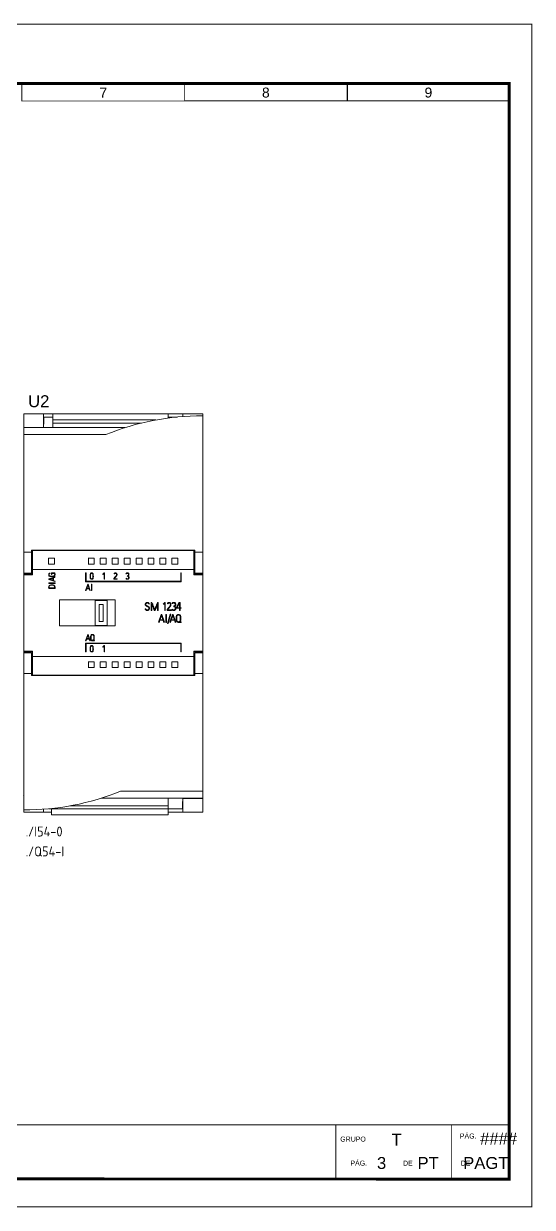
# Model space of a CAD drawing. Header units: millimetres. Extents: x -135 to 420, y 0 to 297.
# Drawn here: x 292.4 to 420.2, y 0 to 297.2 of the extents above; entities that cross this region are included whole.
import ezdxf
from ezdxf.enums import TextEntityAlignment as Align

# ---------------------------------------------------------------- set-up
doc = ezdxf.new("R2010")
doc.units = ezdxf.units.MM
doc.layers.add('eProC - L2', color=41, linetype='Continuous', lineweight=20)
doc.layers.add('SYMS', color=7, linetype='Continuous')
doc.layers.add('XREF', color=7, linetype='Continuous')
doc.styles.get("Standard").update_dxf_attribs({"font": 'arial.ttf'})
doc.styles.add('WD_IEC', font='ISOCP2.shx', dxfattribs={"width": 0.9, "height": 4})

# ---------------------------------------------------------------- blocks, each defined once
blk = doc.blocks.new('eproc_rotulo_010')
at = {"layer": 'eProC - L2', "color": 0, "lineweight": 5, "const_width": 0.233}
for points in [[(0.12, 297.12), (420.12, 297.12), (420.12, 0.12), (0.12, 0.12), (0.12, 297.12)], [(5.9, 20.72), (414.37, 20.7)]]:
    blk.add_lwpolyline(points, dxfattribs=at)
at = {"layer": 'eProC - L2', "color": 0}
blk.add_lwpolyline([(420.12, 0.12), (420.12, 297.12), (0.12, 297.12), (0.12, 0.12), (420.12, 0.12)], dxfattribs=at)
at = {"layer": 'eProC - L2', "color": 0, "lineweight": 40, "const_width": 0.75}
blk.add_lwpolyline([(5.92, 7.13), (414.37, 7.11), (414.4, 282.24), (5.95, 282.27)], close=True, dxfattribs=at)
at = {"layer": 'eProC - L2', "color": 0, "lineweight": 5, "const_width": 0.233}
for points in [[(373.76, 277.83), (332.86, 277.83), (332.86, 282.27), (373.76, 282.27)], [(414.6, 277.83), (373.71, 277.83), (373.71, 282.27), (414.6, 282.27)], [(332.86, 277.82), (291.97, 277.82), (291.97, 282.25), (332.86, 282.25)]]:
    blk.add_lwpolyline(points, close=True, dxfattribs=at)
at = {"layer": 'eProC - L2', "color": 0, "lineweight": 0, "const_width": 0.233}
for points in [[(370.87, 7.1), (370.87, 20.7)], [(399.87, 7.1), (399.87, 20.7)]]:
    blk.add_lwpolyline(points, dxfattribs=at)
at = {"layer": 'eProC - L2', "color": 0, "lineweight": 20, "char_height": 2.5, "attachment_point": 8}
for s, insert in [('{\\fArial|b0|i0|c0|p18;7}', (312.41, 278.65)), ('{\\fArial|b0|i0|c0|p18;8}', (353.26, 278.65)), ('{\\fArial|b0|i0|c0|p18;9}', (394.11, 278.65))]:
    blk.add_mtext(s, dxfattribs=dict(at, insert=insert))
at = {"layer": 'eProC - L2', "color": 0, "char_height": 1.2552, "attachment_point": 7}
for s, insert in [('{\\fArial|b0|i0|c0|p18;PÁG.}', (402.01, 17.26)), ('{\\fArial|b0|i0|c0|p18;GRUPO}', (371.96, 16.49)), ('{\\fArial|b0|i0|c0|p18;PÁG.}', (374.51, 10.46)), ('{\\fArial|b0|i0|c0|p18;DE}', (387.74, 10.46)), ('{\\fArial|b0|i0|c0|p18;DE}', (402.24, 10.46))]:
    blk.add_mtext(s, dxfattribs=dict(at, insert=insert))
at = {"layer": 'eProC - L2', "color": 0}
for tag, p in [('GR', (386.11, 17)), ('PGRAL', (411.76, 17.25)), ('PG', (382.35, 11.13)), ('PT', (394.05, 11.13)), ('PAGT', (408.55, 11.13))]:
    blk.add_attdef(tag, text='', height=3, dxfattribs=at).set_placement(p, align=Align.MIDDLE_CENTER)
for tag, height, p in [('CONF', 2.31, (60.16, 14.76)), ('CLIENTE', 2.31, (111.99, 14.74)), ('DESC_1', 2.5, (262.25, 14.94)), ('DESC__2', 1.8, (262.25, 10.51)), ('ULT', 2.31, (60.16, 8.79)), ('ARCH', 2.31, (98.32, 8.46)), ('FECHA', 2.31, (139.94, 8.5))]:
    blk.add_attdef(tag, text='', height=height, dxfattribs=at).set_placement(p, align=Align.CENTER)
at = {"layer": 'eProC - L2', "color": 0, "flags": 9}
blk.add_attdef('WD_TB', (0.12, 0.12), '', height=2.5, dxfattribs=at)
blk = doc.blocks.new('HA2S1_REF')
at = {"insert": (-0.06, -1.16), "char_height": 2.5, "attachment_point": 7, "style": 'WD_IEC'}
blk.add_mtext_dynamic_manual_height_columns('./', width=7.4899, gutter_width=12.5, heights=[0], dxfattribs=at)
at = {"style": 'WD_IEC', "flags": 8}
blk.add_attdef('SIGCODE', (0, 3), '', height=2.5, dxfattribs=at)
at = {"style": 'WD_IEC'}
blk.add_attdef('XREF', (2.04, -1.16), '', height=2.5, dxfattribs=at)
blk.add_attdef('DESC1', text='', height=2.5, dxfattribs=at).set_placement((4.5, -4.1), align=Align.MIDDLE_CENTER)

msp = doc.modelspace()

# ---------------------------------------------------------------- linework, layer by layer
at = {"layer": 'eProC - L2', "linetype": 'Continuous', "lineweight": 13}
for p, q in [((292.4, 199.27), (292.4, 195.85)), ((297.4, 199.27), (292.4, 199.27)), ((297.4, 199.27), (297.4, 195.85)), ((297.4, 199.27), (332.4, 199.27)), ((299.7, 199.22), (299.7, 197.72)), ((328.7, 199.22), (299.7, 199.22)), ((328.7, 199.22), (328.7, 198.2)), ((332.4, 198.57), (332.4, 199.27)), ((337.4, 199.27), (332.4, 199.27)), ((337.4, 199.27), (337.4, 198.73)), ((299.7, 198.45), (297.4, 198.45)), ((297.45, 196.67), (297.4, 196.67)), ((297.45, 198.45), (297.45, 196.67)), ((299.7, 197.72), (299.7, 196.94)), ((325.61, 197.72), (299.7, 197.72)), ((321.97, 196.94), (299.7, 196.94)), ((299.7, 196.94), (299.7, 195.79)), ((330.96, 198.45), (328.7, 198.45)), ((337.4, 164.48), (337.4, 198.73)), ((297.4, 195.85), (292.4, 195.85)), ((292.4, 195.79), (292.4, 195.85)), ((292.4, 194.03), (292.4, 195.79)), ((292.4, 195.79), (317.86, 195.79)), ((292.4, 194.03), (313.02, 194.03)), ((292.4, 164.48), (292.4, 194.03)), ((297.4, 195.85), (297.4, 195.79)), ((337.42, 194.31), (337.4, 194.31)), ((337.42, 194.3), (337.4, 194.3)), ((337.4, 192.49), (337.42, 192.49)), ((337.4, 192.49), (337.42, 192.49)), ((292.4, 159.28), (292.4, 164.48)), ((292.4, 164.48), (294.4, 164.48)), ((294.4, 164.48), (294.4, 165.01)), ((294.4, 165.01), (335.4, 165.01)), ((294.6, 164.91), (294.4, 164.91)), ((294.4, 164.48), (294.4, 159.28)), ((294.6, 164.91), (294.6, 160.19)), ((335.2, 164.91), (294.6, 164.91)), ((335.2, 160.19), (335.2, 164.91)), ((335.4, 164.91), (335.2, 164.91)), ((335.4, 165.01), (335.4, 164.48)), ((335.4, 159.28), (335.4, 164.48)), ((335.4, 164.48), (337.4, 164.48)), ((337.4, 159.28), (337.4, 164.48)), ((294.6, 163.28), (294.4, 163.28)), ((294.4, 161.28), (294.6, 161.28)), ((300.14, 163.02), (298.65, 163.02)), ((298.65, 161.53), (300.14, 161.53)), ((310.14, 163.02), (308.65, 163.02)), ((308.65, 161.53), (310.14, 161.53)), ((313.14, 163.02), (311.65, 163.02)), ((311.65, 161.53), (313.14, 161.53)), ((316.14, 163.02), (314.65, 163.02)), ((314.65, 161.53), (316.14, 161.53)), ((319.14, 163.02), (317.65, 163.02)), ((317.65, 161.53), (319.14, 161.53)), ((322.14, 163.02), (320.65, 163.02)), ((320.65, 161.53), (322.14, 161.53)), ((325.14, 163.02), (323.65, 163.02)), ((323.65, 161.53), (325.14, 161.53)), ((328.14, 163.02), (326.65, 163.02)), ((326.65, 161.53), (328.14, 161.53)), ((331.14, 163.02), (329.65, 163.02)), ((329.65, 161.53), (331.14, 161.53)), ((335.4, 163.28), (335.2, 163.28)), ((335.2, 161.28), (335.4, 161.28)), ((292.4, 159.09), (292.4, 159.28)), ((292.4, 159.28), (294.4, 159.28)), ((292.4, 159.09), (292.4, 158.89)), ((294.6, 159.09), (292.4, 159.09)), ((294.6, 158.89), (292.4, 158.89)), ((292.4, 158.89), (292.4, 158.87)), ((292.4, 139.68), (292.4, 158.87)), ((292.4, 158.87), (294.6, 158.87)), ((294.6, 160.19), (294.6, 158.87)), ((335.2, 160.19), (294.6, 160.19)), ((300.27, 158.33), (298.7, 157.81)), ((298.7, 157.81), (298.7, 157.67)), ((298.7, 157.67), (300.27, 157.14)), ((298.99, 159.28), (299.02, 159.17)), ((299.4, 159.31), (300.18, 159.31)), ((299.4, 158.92), (299.4, 159.31)), ((299.51, 158.92), (299.4, 158.92)), ((299.51, 159.2), (299.51, 158.92)), ((300.11, 159.2), (299.51, 159.2)), ((299.76, 158.04), (299.76, 157.43)), ((299.88, 157.39), (299.88, 158.08)), ((300.31, 158.22), (300.27, 158.33)), ((307.96, 157.11), (307.96, 159.31)), ((307.96, 159.31), (308.07, 159.31)), ((308.07, 159.31), (308.07, 157.22)), ((312.31, 158.91), (312.3, 159.02)), ((312.57, 159.3), (312.71, 159.3)), ((312.6, 157.71), (312.6, 159.16)), ((312.71, 157.71), (312.6, 157.71)), ((312.71, 159.3), (312.71, 157.71)), ((315.07, 157.71), (315.07, 157.91)), ((315.92, 157.71), (315.07, 157.71)), ((315.23, 159.06), (315.13, 159.11)), ((315.18, 157.87), (315.18, 157.82)), ((315.18, 157.82), (315.92, 157.82)), ((315.92, 157.82), (315.92, 157.71)), ((318.11, 159.12), (318.22, 159.07)), ((318.22, 157.95), (318.11, 157.9)), ((318.45, 158.59), (318.46, 158.48)), ((331.9, 157.22), (331.9, 159.31)), ((331.9, 159.31), (332.01, 159.31)), ((332.01, 159.31), (332.01, 157.11)), ((335.2, 158.87), (335.2, 160.19)), ((335.2, 159.09), (337.4, 159.09)), ((335.2, 158.89), (337.4, 158.89)), ((335.2, 158.87), (337.4, 158.87)), ((335.4, 159.28), (337.4, 159.28)), ((337.4, 159.09), (337.4, 159.28)), ((337.4, 159.09), (337.4, 158.89)), ((337.4, 158.89), (337.4, 158.87)), ((337.4, 158.87), (337.4, 139.68)), ((300.29, 155.43), (298.69, 155.43)), ((300.3, 156.79), (298.7, 156.79)), ((298.7, 156.79), (298.7, 156.67)), ((298.7, 156.67), (300.3, 156.67)), ((298.81, 155.54), (300.18, 155.54)), ((300.31, 157.24), (299.88, 157.39)), ((300.27, 157.14), (300.31, 157.24)), ((300.3, 156.67), (300.3, 156.79)), ((332.01, 157.11), (307.96, 157.11)), ((308.49, 156.51), (307.96, 154.93)), ((307.96, 154.93), (308.07, 154.9)), ((308.07, 157.22), (331.9, 157.22)), ((308.07, 154.9), (308.21, 155.33)), ((308.21, 155.33), (308.9, 155.33)), ((308.86, 155.44), (308.25, 155.44)), ((308.63, 156.51), (308.49, 156.51)), ((309.15, 154.93), (308.63, 156.51)), ((309.04, 154.9), (309.15, 154.93)), ((309.53, 156.5), (309.41, 156.5)), ((309.41, 156.5), (309.41, 154.91)), ((309.41, 154.91), (309.53, 154.91)), ((309.53, 154.91), (309.53, 156.5)), ((301.4, 146.02), (301.4, 152.52)), ((301.4, 152.52), (315.4, 152.52)), ((310.4, 146.12), (310.4, 152.42)), ((310.4, 152.42), (313.4, 152.42)), ((313.4, 152.42), (313.4, 146.12)), ((315.4, 152.52), (315.4, 146.02)), ((324.47, 151.89), (324.47, 149.89)), ((324.65, 151.89), (324.47, 151.89)), ((326.21, 151.89), (326.03, 151.89)), ((326.21, 149.89), (326.21, 151.89)), ((328, 151.88), (327.82, 151.88)), ((327.86, 151.71), (327.86, 149.89)), ((328, 149.89), (328, 151.88)), ((328.64, 151.58), (328.52, 151.64)), ((329.8, 151.59), (329.68, 151.66)), ((331.38, 151.89), (330.82, 150.62)), ((331.71, 151.89), (331.38, 151.89)), ((331.48, 151.75), (331.57, 151.75)), ((331.57, 151.75), (331.57, 150.56)), ((331.71, 150.56), (331.71, 151.89)), ((311.4, 151.42), (312.4, 151.42)), ((311.4, 147.12), (311.4, 151.42)), ((312.4, 151.42), (312.4, 147.12)), ((323.08, 150.3), (322.94, 150.26)), ((323.84, 151.48), (323.98, 151.52)), ((324.47, 149.89), (324.61, 149.89)), ((324.61, 149.89), (324.61, 151.58)), ((325.23, 149.89), (325.43, 149.89)), ((326.06, 151.58), (326.06, 149.89)), ((326.06, 149.89), (326.21, 149.89)), ((326.96, 148.89), (326.3, 146.92)), ((327.14, 148.89), (326.96, 148.89)), ((327.78, 146.92), (327.14, 148.89)), ((327.49, 151.53), (327.5, 151.38)), ((327.86, 149.89), (328, 149.89)), ((328.12, 148.88), (328.12, 146.89)), ((328.26, 148.88), (328.12, 148.88)), ((328.26, 146.89), (328.26, 148.88)), ((328.44, 149.89), (328.44, 150.14)), ((329.51, 149.89), (328.44, 149.89)), ((329.24, 148.99), (328.57, 146.64)), ((328.58, 150.09), (328.58, 150.03)), ((328.58, 150.03), (329.51, 150.03)), ((328.7, 146.6), (329.38, 148.95)), ((329.82, 148.89), (329.16, 146.92)), ((329.38, 148.95), (329.24, 148.99)), ((329.51, 150.03), (329.51, 149.89)), ((329.68, 150.13), (329.8, 150.19)), ((330, 148.89), (329.82, 148.89)), ((330.65, 146.92), (330, 148.89)), ((330.11, 150.85), (330.1, 150.99)), ((330.82, 150.62), (330.82, 150.42)), ((330.82, 150.42), (331.57, 150.42)), ((330.96, 150.56), (330.96, 150.59)), ((331.57, 150.56), (330.96, 150.56)), ((331.57, 150.42), (331.57, 149.89)), ((331.57, 149.89), (331.71, 149.89)), ((332.01, 150.56), (331.71, 150.56)), ((331.71, 149.89), (331.71, 150.42)), ((331.71, 150.42), (332.01, 150.42)), ((332.01, 150.42), (332.01, 150.56)), ((315, 146.02), (301.4, 146.02)), ((313.4, 146.12), (310.4, 146.12)), ((312.4, 147.12), (311.4, 147.12)), ((315.4, 146.02), (315, 146.02)), ((326.3, 146.92), (326.43, 146.88)), ((326.43, 146.88), (326.61, 147.42)), ((326.61, 147.42), (327.47, 147.42)), ((327.42, 147.56), (326.66, 147.56)), ((327.65, 146.88), (327.78, 146.92)), ((328.12, 146.89), (328.26, 146.89)), ((328.57, 146.64), (328.7, 146.6)), ((329.16, 146.92), (329.29, 146.88)), ((329.29, 146.88), (329.48, 147.42)), ((329.48, 147.42), (330.33, 147.42)), ((330.29, 147.56), (329.52, 147.56)), ((330.51, 146.88), (330.65, 146.92)), ((332.01, 147.03), (331.66, 147.03)), ((332.01, 146.89), (332.01, 147.03)), ((308.49, 143.87), (307.96, 142.29)), ((308.07, 142.26), (308.21, 142.69)), ((308.21, 142.69), (308.9, 142.69)), ((308.86, 142.8), (308.25, 142.8)), ((308.63, 143.87), (308.49, 143.87)), ((309.15, 142.29), (308.63, 143.87)), ((307.96, 142.29), (308.07, 142.26)), ((307.96, 141.67), (307.96, 139.47)), ((332.01, 141.67), (307.96, 141.67)), ((308.07, 139.47), (308.07, 141.56)), ((308.07, 141.56), (331.9, 141.56)), ((309.04, 142.26), (309.15, 142.29)), ((310.24, 142.38), (309.96, 142.38)), ((310.24, 142.27), (310.24, 142.38)), ((312.31, 140.67), (312.3, 140.78)), ((312.57, 141.06), (312.71, 141.06)), ((312.6, 139.47), (312.6, 140.92)), ((312.71, 141.06), (312.71, 139.47)), ((331.9, 141.56), (331.9, 139.47)), ((332.01, 139.47), (332.01, 141.67)), ((292.4, 139.66), (292.4, 139.68)), ((292.4, 139.68), (294.6, 139.68)), ((292.4, 139.46), (292.4, 139.66)), ((294.6, 139.66), (292.4, 139.66)), ((292.4, 139.46), (292.4, 139.27)), ((294.6, 139.46), (292.4, 139.46)), ((292.4, 139.27), (292.4, 134.06)), ((294.4, 139.27), (292.4, 139.27)), ((294.4, 139.27), (294.4, 134.06)), ((294.6, 137.27), (294.4, 137.27)), ((294.6, 138.36), (294.6, 139.68)), ((294.6, 133.64), (294.6, 138.36)), ((335.2, 138.36), (294.6, 138.36)), ((307.96, 139.47), (308.07, 139.47)), ((310.14, 137.02), (308.65, 137.02)), ((313.14, 137.02), (311.65, 137.02)), ((312.71, 139.47), (312.6, 139.47)), ((316.14, 137.02), (314.65, 137.02)), ((319.14, 137.02), (317.65, 137.02)), ((322.14, 137.02), (320.65, 137.02)), ((325.14, 137.02), (323.65, 137.02)), ((328.14, 137.02), (326.65, 137.02)), ((331.14, 137.02), (329.65, 137.02)), ((331.9, 139.47), (332.01, 139.47)), ((335.2, 139.68), (335.2, 138.36)), ((335.2, 139.68), (337.4, 139.68)), ((335.2, 139.66), (337.4, 139.66)), ((335.2, 139.46), (337.4, 139.46)), ((335.2, 138.36), (335.2, 133.64)), ((335.4, 137.27), (335.2, 137.27)), ((335.4, 134.06), (335.4, 139.27)), ((337.4, 139.27), (335.4, 139.27)), ((337.4, 139.66), (337.4, 139.68)), ((337.4, 139.46), (337.4, 139.66)), ((337.4, 139.46), (337.4, 139.27)), ((337.4, 139.27), (337.4, 134.06)), ((292.4, 134.06), (292.4, 99.82)), ((294.4, 134.06), (292.4, 134.06)), ((294.4, 135.27), (294.6, 135.27)), ((294.4, 133.54), (294.4, 134.06)), ((308.65, 135.53), (310.14, 135.53)), ((311.65, 135.53), (313.14, 135.53)), ((314.65, 135.53), (316.14, 135.53)), ((317.65, 135.53), (319.14, 135.53)), ((320.65, 135.53), (322.14, 135.53)), ((323.65, 135.53), (325.14, 135.53)), ((326.65, 135.53), (328.14, 135.53)), ((329.65, 135.53), (331.14, 135.53)), ((335.2, 135.27), (335.4, 135.27)), ((335.4, 134.06), (335.4, 133.54)), ((337.4, 134.06), (335.4, 134.06)), ((337.4, 134.06), (337.4, 104.52)), ((294.4, 133.64), (294.6, 133.64)), ((335.4, 133.54), (294.4, 133.54)), ((335.2, 133.64), (294.6, 133.64)), ((335.2, 133.64), (335.4, 133.64)), ((337.4, 104.52), (316.77, 104.52)), ((337.4, 104.52), (337.4, 102.76)), ((337.4, 102.76), (311.93, 102.76)), ((328.7, 102.76), (328.7, 100.8)), ((332.35, 100.09), (332.35, 101.87)), ((332.35, 101.87), (332.4, 101.87)), ((332.4, 102.7), (332.4, 102.76)), ((332.4, 99.27), (332.4, 102.7)), ((337.4, 102.7), (332.4, 102.7)), ((337.4, 102.76), (337.4, 102.7)), ((337.4, 102.7), (337.4, 99.27)), ((292.4, 99.27), (292.4, 99.82)), ((297.4, 99.27), (292.4, 99.27)), ((297.4, 99.98), (297.4, 99.27)), ((297.4, 99.27), (299.4, 99.27)), ((298.8, 100.09), (299.4, 100.09)), ((299.4, 100.15), (299.4, 100.03)), ((299.4, 100.03), (299.4, 98.53)), ((328.7, 100.03), (299.4, 100.03)), ((328.7, 98.53), (299.4, 98.53)), ((328.7, 100.8), (304, 100.8)), ((328.7, 100.8), (328.7, 100.03)), ((328.7, 100.09), (332.4, 100.09)), ((328.7, 100.03), (328.7, 98.53)), ((328.7, 99.27), (332.4, 99.27)), ((337.4, 99.27), (332.4, 99.27))]:
    msp.add_line(p, q, dxfattribs=at)
at = {"layer": 'eProC - L2', "linetype": 'Continuous'}
for p, q in [((292.4, 198.87), (292.4, 99.67)), ((292.37, 103.31), (292.4, 103.49))]:
    msp.add_line(p, q, dxfattribs=at)
at = {"layer": 'eProC - L2', "linetype": 'Continuous', "lineweight": 13}
for centre, major_axis, ratio, start_param, end_param in [((336.86, 136.24), (-62.65, 0), 0.997521, 4.703794, 5.102759), ((298.6, 162.27), (0, -3), 0.017455, 1.320558, 1.821034), ((300.19, 162.27), (0, -3), 0.017455, 4.462151, 4.962627), ((308.6, 162.27), (0, -3), 0.017455, 1.320558, 1.821034), ((310.19, 162.27), (0, -3), 0.017455, 4.462151, 4.962627), ((311.6, 162.27), (0, -3), 0.017455, 1.320558, 1.821034), ((313.19, 162.27), (0, -3), 0.017455, 4.462151, 4.962627), ((314.6, 162.27), (0, -3), 0.017455, 1.320558, 1.821034), ((316.19, 162.27), (0, -3), 0.017455, 4.462151, 4.962627), ((317.6, 162.27), (0, -3), 0.017455, 1.320558, 1.821034), ((319.19, 162.27), (0, -3), 0.017455, 4.462151, 4.962627), ((320.6, 162.27), (0, -3), 0.017455, 1.320558, 1.821034), ((322.19, 162.27), (0, -3), 0.017455, 4.462151, 4.962627), ((323.6, 162.27), (0, -3), 0.017455, 1.320558, 1.821034), ((325.19, 162.27), (0, -3), 0.017455, 4.462151, 4.962627), ((326.6, 162.27), (0, -3), 0.017455, 1.320558, 1.821034), ((328.19, 162.27), (0, -3), 0.017455, 4.462151, 4.962627), ((329.6, 162.27), (0, -3), 0.017455, 1.320558, 1.821034), ((331.19, 162.27), (0, -3), 0.017455, 4.462151, 4.962627), ((308.6, 136.27), (0, -3), 0.017455, 1.320558, 1.821034), ((310.19, 136.27), (0, -3), 0.017455, 4.462151, 4.962627), ((311.6, 136.27), (0, -3), 0.017455, 1.320558, 1.821034), ((313.19, 136.27), (0, -3), 0.017455, 4.462151, 4.962627), ((314.6, 136.27), (0, -3), 0.017455, 1.320558, 1.821034), ((316.19, 136.27), (0, -3), 0.017455, 4.462151, 4.962627), ((317.6, 136.27), (0, -3), 0.017455, 1.320558, 1.821034), ((319.19, 136.27), (0, -3), 0.017455, 4.462151, 4.962627), ((320.6, 136.27), (0, -3), 0.017455, 1.320558, 1.821034), ((322.19, 136.27), (0, -3), 0.017455, 4.462151, 4.962627), ((323.6, 136.27), (0, -3), 0.017455, 1.320558, 1.821034), ((325.19, 136.27), (0, -3), 0.017455, 4.462151, 4.962627), ((326.6, 136.27), (0, -3), 0.017455, 1.320558, 1.821034), ((328.19, 136.27), (0, -3), 0.017455, 4.462151, 4.962627), ((329.6, 136.27), (0, -3), 0.017455, 1.320558, 1.821034), ((331.19, 136.27), (0, -3), 0.017455, 4.462151, 4.962627), ((292.93, 162.31), (62.65, 0), 0.997521, 4.703794, 5.102759)]:
    msp.add_ellipse(centre, major_axis=major_axis, ratio=ratio, start_param=start_param, end_param=end_param, dxfattribs=at)
for points, knots in [([(300.18, 159.31), (300.22, 159.25), (300.27, 159.13), (300.32, 158.91), (300.29, 158.65), (300.05, 158.43), (299.66, 158.38), (299.26, 158.38), (298.86, 158.45), (298.69, 158.7), (298.67, 158.94), (298.75, 159.19), (298.9, 159.26), (298.99, 159.28)], [0, 0, 0, 0, 0.068462, 0.124255, 0.21163, 0.303032, 0.414189, 0.570358, 0.697629, 0.766333, 0.848978, 0.919641, 1, 1, 1, 1]), ([(299.02, 159.17), (299.01, 159.17), (298.99, 159.16), (298.95, 159.15), (298.92, 159.14), (298.9, 159.13), (298.87, 159.11), (298.85, 159.09), (298.84, 159.06), (298.82, 159.04), (298.81, 159), (298.8, 158.97), (298.8, 158.93), (298.8, 158.88), (298.8, 158.82), (298.81, 158.76), (298.82, 158.7), (298.85, 158.65), (298.88, 158.61), (298.93, 158.58), (298.99, 158.55), (299.05, 158.53), (299.13, 158.52), (299.23, 158.51), (299.34, 158.5), (299.45, 158.5), (299.55, 158.5), (299.64, 158.5), (299.71, 158.51), (299.78, 158.51), (299.83, 158.52), (299.88, 158.53), (299.92, 158.54), (299.96, 158.55), (299.99, 158.56), (300.01, 158.58), (300.04, 158.59), (300.07, 158.62), (300.11, 158.65), (300.14, 158.69), (300.17, 158.74), (300.19, 158.79), (300.2, 158.84), (300.2, 158.88), (300.2, 158.92), (300.19, 158.95), (300.19, 158.98), (300.18, 159.02), (300.17, 159.04), (300.17, 159.07), (300.16, 159.1), (300.15, 159.12), (300.14, 159.15), (300.13, 159.17), (300.12, 159.18), (300.12, 159.19), (300.11, 159.2)], [0, 0, 0, 0, 0.014304, 0.027547, 0.039785, 0.05131, 0.062545, 0.073745, 0.085205, 0.097217, 0.110008, 0.124126, 0.140121, 0.158135, 0.184493, 0.208307, 0.229909, 0.250188, 0.270566, 0.292141, 0.31621, 0.343795, 0.375326, 0.411926, 0.454606, 0.503472, 0.541982, 0.575501, 0.604047, 0.628653, 0.650344, 0.669155, 0.685535, 0.699966, 0.712571, 0.724274, 0.735892, 0.747459, 0.771735, 0.793906, 0.814647, 0.83465, 0.854248, 0.873786, 0.886406, 0.898893, 0.91131, 0.923512, 0.935316, 0.946737, 0.957621, 0.967813, 0.977325, 0.985962, 0.993519, 1, 1, 1, 1]), ([(298.84, 157.74), (298.85, 157.74), (298.87, 157.75), (298.91, 157.76), (298.96, 157.78), (299.03, 157.8), (299.1, 157.82), (299.19, 157.85), (299.27, 157.88), (299.37, 157.91), (299.47, 157.94), (299.57, 157.97), (299.67, 158.01), (299.73, 158.03), (299.76, 158.04)], [0, 0, 0, 0, 0.027336, 0.070868, 0.130595, 0.202708, 0.283396, 0.372662, 0.4689, 0.570509, 0.677489, 0.786433, 0.893936, 1, 1, 1, 1]), ([(299.76, 157.43), (299.73, 157.44), (299.67, 157.46), (299.57, 157.49), (299.47, 157.53), (299.37, 157.56), (299.27, 157.59), (299.19, 157.62), (299.1, 157.65), (299.03, 157.67), (298.96, 157.7), (298.91, 157.71), (298.87, 157.73), (298.85, 157.74), (298.84, 157.74)], [0, 0, 0, 0, 0.106118, 0.213594, 0.322428, 0.429305, 0.530911, 0.627246, 0.716632, 0.797389, 0.869519, 0.929228, 0.972722, 1, 1, 1, 1]), ([(299.88, 158.08), (299.9, 158.08), (299.94, 158.09), (299.99, 158.11), (300.05, 158.13), (300.1, 158.15), (300.14, 158.16), (300.18, 158.18), (300.23, 158.19), (300.27, 158.2), (300.3, 158.21), (300.31, 158.22)], [0, 0, 0, 0, 0.138948, 0.27018, 0.393699, 0.508312, 0.612826, 0.707241, 0.810993, 0.908573, 1, 1, 1, 1]), ([(309.37, 159.3), (309.29, 159.27), (309.08, 159.08), (309.1, 158.62), (309.08, 158.21), (309.16, 157.81), (309.51, 157.63), (309.85, 157.83), (309.92, 158.23), (309.9, 158.57), (309.91, 158.93), (309.81, 159.24), (309.56, 159.33), (309.43, 159.32), (309.37, 159.3)], [0, 0, 0, 0, 0.0625, 0.1875, 0.3125, 0.375, 0.46875, 0.5625, 0.625, 0.75, 0.8125, 0.90625, 0.953125, 1, 1, 1, 1]), ([(309.4, 159.19), (309.3, 159.15), (309.19, 158.93), (309.21, 158.57), (309.2, 158.25), (309.25, 157.84), (309.59, 157.77), (309.82, 158.05), (309.79, 158.34), (309.79, 158.68), (309.82, 158.99), (309.62, 159.21), (309.46, 159.22), (309.4, 159.19)], [0, 0, 0, 0, 0.09375, 0.1875, 0.3125, 0.40625, 0.5, 0.5625, 0.6875, 0.75, 0.875, 0.9375, 1, 1, 1, 1]), ([(312.3, 159.02), (312.33, 159.05), (312.39, 159.1), (312.48, 159.2), (312.54, 159.26), (312.57, 159.3)], [0, 0, 0, 0, 0.27841, 0.63416, 1, 1, 1, 1]), ([(312.6, 159.16), (312.58, 159.14), (312.55, 159.11), (312.5, 159.06), (312.46, 159.02), (312.43, 158.99), (312.4, 158.96), (312.38, 158.94), (312.36, 158.93), (312.34, 158.92), (312.33, 158.91), (312.32, 158.91), (312.31, 158.91), (312.31, 158.91), (312.31, 158.91)], [0, 0, 0, 0, 0.200504, 0.370797, 0.510902, 0.6264, 0.722885, 0.800448, 0.861213, 0.907383, 0.939504, 0.963232, 0.983337, 1, 1, 1, 1]), ([(315.07, 157.91), (315.1, 157.95), (315.16, 158.02), (315.28, 158.15), (315.44, 158.35), (315.64, 158.58), (315.76, 158.85), (315.74, 159.12), (315.52, 159.23), (315.32, 159.19), (315.25, 159.1), (315.23, 159.06)], [0, 0, 0, 0, 0.069598, 0.139154, 0.277065, 0.454853, 0.609357, 0.717931, 0.832095, 0.933874, 1, 1, 1, 1]), ([(315.13, 159.11), (315.15, 159.15), (315.21, 159.23), (315.33, 159.31), (315.44, 159.32), (315.51, 159.32), (315.55, 159.31), (315.59, 159.31), (315.62, 159.3), (315.65, 159.28), (315.68, 159.27), (315.7, 159.26), (315.73, 159.24), (315.75, 159.23), (315.76, 159.21), (315.78, 159.19), (315.79, 159.17), (315.81, 159.14), (315.83, 159.1), (315.84, 159.06), (315.85, 159.02), (315.86, 158.97), (315.86, 158.93), (315.86, 158.89), (315.85, 158.86), (315.85, 158.82), (315.84, 158.78), (315.83, 158.75), (315.82, 158.71), (315.8, 158.66), (315.77, 158.61), (315.73, 158.55), (315.69, 158.49), (315.64, 158.42), (315.58, 158.35), (315.52, 158.28), (315.46, 158.2), (315.39, 158.12), (315.33, 158.04), (315.26, 157.96), (315.21, 157.9), (315.18, 157.87)], [0, 0, 0, 0, 0.061339, 0.118477, 0.180647, 0.199061, 0.216082, 0.231833, 0.246526, 0.260308, 0.273254, 0.285426, 0.29689, 0.307753, 0.31802, 0.327627, 0.336606, 0.355189, 0.37361, 0.392165, 0.410785, 0.42927, 0.447741, 0.464235, 0.480574, 0.496814, 0.51268, 0.527892, 0.542508, 0.566365, 0.593275, 0.623397, 0.656474, 0.692185, 0.730563, 0.771282, 0.814001, 0.858722, 0.904903, 0.951996, 1, 1, 1, 1]), ([(318.64, 158.54), (318.65, 158.54), (318.67, 158.55), (318.7, 158.57), (318.72, 158.58), (318.75, 158.6), (318.77, 158.62), (318.8, 158.65), (318.82, 158.67), (318.84, 158.7), (318.85, 158.74), (318.86, 158.78), (318.87, 158.82), (318.87, 158.9), (318.86, 159), (318.83, 159.11), (318.77, 159.21), (318.69, 159.28), (318.58, 159.32), (318.46, 159.33), (318.32, 159.31), (318.19, 159.24), (318.13, 159.17), (318.11, 159.12)], [0, 0, 0, 0, 0.019459, 0.039301, 0.05955, 0.080105, 0.100989, 0.122386, 0.144292, 0.16684, 0.190353, 0.215738, 0.244087, 0.27581, 0.363621, 0.439823, 0.508996, 0.575574, 0.644592, 0.722009, 0.822031, 0.909956, 1, 1, 1, 1]), ([(318.11, 157.9), (318.12, 157.89), (318.13, 157.88), (318.14, 157.85), (318.15, 157.83), (318.17, 157.8), (318.19, 157.78), (318.22, 157.76), (318.25, 157.74), (318.28, 157.73), (318.31, 157.71), (318.35, 157.7), (318.4, 157.7), (318.48, 157.7), (318.57, 157.71), (318.69, 157.75), (318.78, 157.82), (318.84, 157.93), (318.88, 158.05), (318.89, 158.16), (318.88, 158.24), (318.88, 158.28), (318.87, 158.32), (318.86, 158.35), (318.84, 158.38), (318.82, 158.41), (318.8, 158.43), (318.77, 158.46), (318.74, 158.48), (318.71, 158.5), (318.68, 158.52), (318.66, 158.53), (318.64, 158.54)], [0, 0, 0, 0, 0.016308, 0.03331, 0.051065, 0.069403, 0.088334, 0.108132, 0.128912, 0.150812, 0.174077, 0.199384, 0.227539, 0.258836, 0.339488, 0.411171, 0.480216, 0.552248, 0.632093, 0.724403, 0.750895, 0.775618, 0.798835, 0.820921, 0.842207, 0.86296, 0.883743, 0.90511, 0.927322, 0.95053, 0.974743, 1, 1, 1, 1]), ([(318.22, 159.07), (318.22, 159.08), (318.23, 159.1), (318.25, 159.12), (318.27, 159.14), (318.29, 159.16), (318.31, 159.18), (318.33, 159.19), (318.35, 159.19), (318.38, 159.2), (318.4, 159.21), (318.42, 159.21), (318.45, 159.21), (318.52, 159.21), (318.64, 159.19), (318.75, 159.05), (318.76, 158.92), (318.76, 158.82), (318.75, 158.78), (318.73, 158.75), (318.71, 158.72), (318.69, 158.69), (318.66, 158.67), (318.63, 158.65), (318.6, 158.64), (318.56, 158.62), (318.52, 158.61), (318.49, 158.6), (318.47, 158.59), (318.45, 158.59)], [0, 0, 0, 0, 0.025161, 0.048595, 0.070641, 0.091589, 0.111603, 0.13094, 0.14993, 0.168791, 0.187661, 0.206323, 0.224495, 0.242226, 0.372375, 0.490579, 0.643633, 0.679942, 0.712328, 0.741834, 0.769901, 0.797396, 0.824894, 0.852838, 0.881452, 0.911007, 0.940973, 0.970636, 1, 1, 1, 1]), ([(318.46, 158.48), (318.47, 158.48), (318.5, 158.47), (318.53, 158.46), (318.57, 158.45), (318.6, 158.44), (318.64, 158.42), (318.67, 158.4), (318.7, 158.38), (318.72, 158.35), (318.74, 158.32), (318.76, 158.28), (318.77, 158.24), (318.77, 158.18), (318.76, 158.09), (318.74, 157.99), (318.7, 157.9), (318.63, 157.85), (318.55, 157.82), (318.46, 157.81), (318.39, 157.81), (318.34, 157.82), (318.3, 157.84), (318.27, 157.87), (318.24, 157.9), (318.22, 157.93), (318.22, 157.95)], [0, 0, 0, 0, 0.02738, 0.055263, 0.083718, 0.112185, 0.140262, 0.168233, 0.196053, 0.223907, 0.252387, 0.281692, 0.312418, 0.345525, 0.437535, 0.514429, 0.579935, 0.641132, 0.706523, 0.782286, 0.825991, 0.863975, 0.897416, 0.929394, 0.963085, 1, 1, 1, 1]), ([(298.69, 155.43), (298.67, 155.56), (298.68, 155.8), (298.8, 156.2), (299.22, 156.34), (299.6, 156.35), (299.96, 156.29), (300.24, 156.11), (300.29, 155.83), (300.31, 155.61), (300.3, 155.48), (300.29, 155.43)], [0, 0, 0, 0, 0.136342, 0.258267, 0.400518, 0.545163, 0.661605, 0.774324, 0.864031, 0.940492, 1, 1, 1, 1]), ([(300.18, 155.54), (300.19, 155.59), (300.19, 155.71), (300.18, 155.91), (300.04, 156.17), (299.65, 156.24), (299.28, 156.24), (298.86, 156.11), (298.81, 155.78), (298.8, 155.6), (298.81, 155.54)], [0, 0, 0, 0, 0.062506, 0.15744, 0.255155, 0.417722, 0.619389, 0.757822, 0.924309, 1, 1, 1, 1]), ([(308.25, 155.44), (308.26, 155.48), (308.28, 155.54), (308.32, 155.64), (308.35, 155.74), (308.38, 155.84), (308.41, 155.93), (308.44, 156.02), (308.47, 156.1), (308.5, 156.18), (308.52, 156.24), (308.54, 156.3), (308.55, 156.34), (308.56, 156.36), (308.56, 156.37)], [0, 0, 0, 0, 0.106118, 0.213594, 0.322428, 0.429305, 0.530911, 0.627246, 0.716632, 0.797389, 0.869519, 0.929228, 0.972722, 1, 1, 1, 1]), ([(308.56, 156.37), (308.56, 156.36), (308.57, 156.34), (308.58, 156.3), (308.6, 156.24), (308.62, 156.18), (308.65, 156.1), (308.67, 156.02), (308.7, 155.93), (308.73, 155.84), (308.76, 155.74), (308.8, 155.64), (308.83, 155.54), (308.85, 155.48), (308.86, 155.44)], [0, 0, 0, 0, 0.027336, 0.070868, 0.130595, 0.202708, 0.283396, 0.372662, 0.4689, 0.570509, 0.677489, 0.786433, 0.893936, 1, 1, 1, 1]), ([(308.9, 155.33), (308.9, 155.31), (308.92, 155.27), (308.93, 155.21), (308.95, 155.16), (308.97, 155.11), (308.98, 155.07), (309, 155.02), (309.01, 154.98), (309.03, 154.94), (309.04, 154.91), (309.04, 154.9)], [0, 0, 0, 0, 0.138948, 0.27018, 0.393699, 0.508312, 0.612826, 0.707241, 0.810993, 0.908573, 1, 1, 1, 1]), ([(322.94, 150.26), (322.96, 150.22), (322.98, 150.14), (323.05, 150.05), (323.12, 149.97), (323.22, 149.91), (323.33, 149.88), (323.43, 149.87), (323.53, 149.88), (323.61, 149.89), (323.69, 149.92), (323.76, 149.96), (323.82, 150), (323.87, 150.06), (323.92, 150.11), (323.96, 150.18), (323.99, 150.24), (324.01, 150.31), (324.03, 150.39), (324.03, 150.46), (324.03, 150.53), (324.01, 150.6), (323.98, 150.66), (323.95, 150.71), (323.91, 150.75), (323.86, 150.79), (323.81, 150.83), (323.75, 150.87), (323.69, 150.9), (323.63, 150.93), (323.57, 150.96), (323.51, 150.99), (323.45, 151.02), (323.4, 151.05), (323.35, 151.07), (323.3, 151.1), (323.26, 151.13), (323.22, 151.15), (323.18, 151.18), (323.15, 151.21), (323.13, 151.24), (323.11, 151.28), (323.1, 151.32), (323.09, 151.38), (323.1, 151.45), (323.11, 151.52), (323.14, 151.58), (323.17, 151.63), (323.21, 151.67), (323.25, 151.7), (323.3, 151.73), (323.34, 151.74), (323.39, 151.75), (323.44, 151.76), (323.48, 151.76), (323.52, 151.76), (323.56, 151.76), (323.61, 151.75), (323.65, 151.74), (323.68, 151.71), (323.71, 151.69), (323.74, 151.66), (323.77, 151.63), (323.79, 151.6), (323.81, 151.57), (323.82, 151.54), (323.83, 151.51), (323.84, 151.49), (323.84, 151.48)], [0, 0, 0, 0, 0.030216, 0.057834, 0.084112, 0.110126, 0.13699, 0.166062, 0.187444, 0.207786, 0.227532, 0.246694, 0.265147, 0.28321, 0.301078, 0.318906, 0.33698, 0.354995, 0.372624, 0.390132, 0.408102, 0.424528, 0.439934, 0.454952, 0.469937, 0.485134, 0.500714, 0.516729, 0.533253, 0.550073, 0.566929, 0.583824, 0.598837, 0.613277, 0.627146, 0.64033, 0.652736, 0.664395, 0.675364, 0.685785, 0.695827, 0.705789, 0.716159, 0.727332, 0.74751, 0.765141, 0.780786, 0.795151, 0.808601, 0.821478, 0.833928, 0.845962, 0.857807, 0.868933, 0.878649, 0.88698, 0.899043, 0.910208, 0.920757, 0.930874, 0.940594, 0.950061, 0.959303, 0.96829, 0.9771, 0.985473, 0.993098, 1, 1, 1, 1]), ([(323.98, 151.52), (323.96, 151.56), (323.94, 151.63), (323.88, 151.73), (323.8, 151.81), (323.72, 151.86), (323.62, 151.9), (323.52, 151.91), (323.43, 151.9), (323.35, 151.89), (323.28, 151.87), (323.21, 151.84), (323.16, 151.81), (323.1, 151.76), (323.06, 151.71), (323.02, 151.65), (322.99, 151.59), (322.97, 151.52), (322.95, 151.45), (322.95, 151.37), (322.95, 151.3), (322.97, 151.24), (322.99, 151.19), (323.03, 151.14), (323.06, 151.1), (323.11, 151.06), (323.16, 151.03), (323.21, 150.99), (323.26, 150.96), (323.32, 150.93), (323.38, 150.9), (323.44, 150.87), (323.5, 150.84), (323.55, 150.81), (323.61, 150.78), (323.66, 150.76), (323.71, 150.73), (323.75, 150.7), (323.79, 150.67), (323.82, 150.64), (323.85, 150.6), (323.87, 150.56), (323.88, 150.51), (323.89, 150.46), (323.88, 150.41), (323.88, 150.36), (323.86, 150.32), (323.85, 150.27), (323.82, 150.22), (323.79, 150.17), (323.75, 150.13), (323.7, 150.09), (323.65, 150.06), (323.59, 150.03), (323.52, 150.02), (323.41, 150.01), (323.27, 150.03), (323.14, 150.14), (323.09, 150.24), (323.08, 150.3)], [0, 0, 0, 0, 0.029502, 0.056552, 0.082213, 0.107035, 0.131706, 0.157625, 0.177725, 0.196768, 0.215008, 0.232485, 0.249262, 0.265692, 0.282067, 0.298646, 0.315747, 0.333416, 0.35172, 0.370963, 0.387214, 0.402039, 0.415923, 0.429557, 0.443355, 0.457518, 0.472137, 0.48722, 0.502837, 0.518847, 0.535063, 0.551489, 0.567151, 0.582304, 0.596956, 0.611001, 0.624363, 0.637091, 0.649186, 0.660727, 0.671894, 0.683121, 0.695107, 0.708316, 0.719066, 0.730707, 0.743348, 0.756492, 0.769735, 0.783289, 0.797204, 0.811603, 0.826753, 0.842746, 0.859925, 0.878764, 0.920226, 0.957605, 1, 1, 1, 1]), ([(325.34, 150.03), (325.33, 150.04), (325.33, 150.05), (325.31, 150.09), (325.29, 150.14), (325.27, 150.2), (325.24, 150.28), (325.21, 150.36), (325.18, 150.45), (325.14, 150.55), (325.1, 150.66), (325.06, 150.77), (325.02, 150.88), (324.96, 151.05), (324.87, 151.28), (324.76, 151.58), (324.69, 151.78), (324.65, 151.89)], [0, 0, 0, 0, 0.010517, 0.029578, 0.057191, 0.091739, 0.131602, 0.17678, 0.226508, 0.280023, 0.337325, 0.396884, 0.457174, 0.518195, 0.6666, 0.827202, 1, 1, 1, 1]), ([(326.03, 151.89), (325.99, 151.78), (325.91, 151.57), (325.8, 151.28), (325.71, 151.05), (325.65, 150.88), (325.61, 150.77), (325.57, 150.66), (325.53, 150.55), (325.49, 150.45), (325.46, 150.36), (325.43, 150.28), (325.4, 150.2), (325.38, 150.14), (325.36, 150.09), (325.35, 150.05), (325.34, 150.04), (325.34, 150.03)], [0, 0, 0, 0, 0.172856, 0.333623, 0.482302, 0.543591, 0.604043, 0.663657, 0.720959, 0.774475, 0.824205, 0.869357, 0.90914, 0.943554, 0.970979, 0.989794, 1, 1, 1, 1]), ([(327.82, 151.88), (327.79, 151.84), (327.73, 151.77), (327.63, 151.67), (327.56, 151.59), (327.51, 151.55), (327.49, 151.53)], [0, 0, 0, 0, 0.292075, 0.60662, 0.83251, 1, 1, 1, 1]), ([(327.5, 151.38), (327.5, 151.38), (327.5, 151.38), (327.51, 151.39), (327.53, 151.39), (327.54, 151.4), (327.56, 151.41), (327.58, 151.43), (327.61, 151.45), (327.65, 151.49), (327.69, 151.53), (327.74, 151.58), (327.8, 151.64), (327.84, 151.68), (327.86, 151.71)], [0, 0, 0, 0, 0.016663, 0.036768, 0.060496, 0.092617, 0.138787, 0.199552, 0.277115, 0.3736, 0.489098, 0.629203, 0.799496, 1, 1, 1, 1]), ([(328.44, 150.14), (328.5, 150.21), (328.6, 150.33), (328.77, 150.52), (328.93, 150.72), (329.1, 150.93), (329.25, 151.17), (329.3, 151.43), (329.24, 151.68), (329.01, 151.79), (328.76, 151.74), (328.67, 151.63), (328.64, 151.58)], [0, 0, 0, 0, 0.101289, 0.19855, 0.30737, 0.414576, 0.529568, 0.649753, 0.725021, 0.824817, 0.930568, 1, 1, 1, 1]), ([(328.52, 151.64), (328.54, 151.7), (328.61, 151.79), (328.76, 151.88), (328.9, 151.9), (328.99, 151.9), (329.04, 151.89), (329.09, 151.88), (329.13, 151.87), (329.17, 151.86), (329.2, 151.84), (329.23, 151.83), (329.26, 151.81), (329.28, 151.79), (329.3, 151.76), (329.32, 151.74), (329.34, 151.72), (329.37, 151.68), (329.39, 151.63), (329.41, 151.58), (329.42, 151.52), (329.42, 151.47), (329.42, 151.42), (329.42, 151.37), (329.42, 151.32), (329.41, 151.28), (329.4, 151.23), (329.39, 151.19), (329.37, 151.14), (329.35, 151.08), (329.31, 151.01), (329.27, 150.94), (329.21, 150.86), (329.15, 150.78), (329.08, 150.69), (329.01, 150.6), (328.93, 150.5), (328.84, 150.41), (328.76, 150.3), (328.67, 150.2), (328.61, 150.13), (328.58, 150.09)], [0, 0, 0, 0, 0.061339, 0.118477, 0.180647, 0.199061, 0.216082, 0.231833, 0.246526, 0.260308, 0.273254, 0.285426, 0.29689, 0.307753, 0.31802, 0.327627, 0.336606, 0.355189, 0.37361, 0.392165, 0.410785, 0.42927, 0.447741, 0.464235, 0.480574, 0.496814, 0.51268, 0.527892, 0.542508, 0.566365, 0.593275, 0.623397, 0.656474, 0.692185, 0.730563, 0.771282, 0.814001, 0.858722, 0.904903, 0.951996, 1, 1, 1, 1]), ([(329.68, 151.66), (329.7, 151.71), (329.77, 151.8), (329.93, 151.89), (330.11, 151.91), (330.26, 151.9), (330.39, 151.85), (330.5, 151.76), (330.57, 151.64), (330.61, 151.5), (330.62, 151.37), (330.62, 151.28), (330.61, 151.22), (330.6, 151.18), (330.58, 151.13), (330.56, 151.1), (330.53, 151.06), (330.5, 151.03), (330.47, 151.01), (330.44, 150.98), (330.41, 150.96), (330.37, 150.94), (330.35, 150.93), (330.34, 150.93)], [0, 0, 0, 0, 0.090044, 0.177969, 0.277991, 0.355408, 0.424426, 0.491004, 0.560177, 0.636379, 0.72419, 0.755913, 0.784262, 0.809647, 0.83316, 0.855708, 0.877614, 0.899011, 0.919895, 0.94045, 0.960699, 0.980541, 1, 1, 1, 1]), ([(330.1, 150.99), (330.12, 150.99), (330.15, 151), (330.19, 151.02), (330.23, 151.03), (330.28, 151.05), (330.32, 151.07), (330.36, 151.09), (330.39, 151.12), (330.42, 151.15), (330.45, 151.19), (330.47, 151.23), (330.48, 151.28), (330.48, 151.4), (330.47, 151.57), (330.33, 151.74), (330.18, 151.77), (330.09, 151.77), (330.06, 151.76), (330.03, 151.76), (330, 151.75), (329.98, 151.75), (329.95, 151.74), (329.92, 151.72), (329.89, 151.7), (329.87, 151.68), (329.84, 151.66), (329.82, 151.63), (329.81, 151.6), (329.8, 151.59)], [0, 0, 0, 0, 0.029364, 0.059027, 0.088993, 0.118548, 0.147162, 0.175106, 0.202604, 0.230099, 0.258166, 0.287672, 0.320058, 0.356367, 0.509421, 0.627625, 0.757774, 0.775505, 0.793677, 0.812339, 0.831209, 0.85007, 0.86906, 0.888397, 0.908411, 0.929359, 0.951405, 0.974839, 1, 1, 1, 1]), ([(330.96, 150.59), (330.96, 150.6), (330.97, 150.61), (330.98, 150.64), (331.01, 150.69), (331.03, 150.74), (331.06, 150.81), (331.1, 150.89), (331.13, 150.97), (331.17, 151.06), (331.21, 151.15), (331.25, 151.24), (331.29, 151.33), (331.33, 151.42), (331.37, 151.5), (331.4, 151.57), (331.43, 151.64), (331.45, 151.69), (331.46, 151.72), (331.47, 151.74), (331.48, 151.75)], [0, 0, 0, 0, 0.010734, 0.036404, 0.077011, 0.128795, 0.187998, 0.254619, 0.326966, 0.403344, 0.483752, 0.564544, 0.642072, 0.716335, 0.785641, 0.848294, 0.904294, 0.950045, 0.981947, 1, 1, 1, 1]), ([(324.61, 151.58), (324.62, 151.56), (324.63, 151.53), (324.65, 151.47), (324.68, 151.41), (324.7, 151.33), (324.73, 151.26), (324.76, 151.17), (324.8, 151.08), (324.83, 150.99), (324.86, 150.9), (324.9, 150.8), (324.93, 150.71), (324.99, 150.57), (325.05, 150.38), (325.14, 150.14), (325.2, 149.97), (325.23, 149.89)], [0, 0, 0, 0, 0.027797, 0.061126, 0.099988, 0.14327, 0.189861, 0.23976, 0.292286, 0.346758, 0.403177, 0.460328, 0.516996, 0.573181, 0.708838, 0.851111, 1, 1, 1, 1]), ([(325.43, 149.89), (325.47, 149.97), (325.53, 150.14), (325.62, 150.38), (325.69, 150.57), (325.74, 150.71), (325.77, 150.81), (325.81, 150.91), (325.85, 151), (325.88, 151.09), (325.91, 151.18), (325.94, 151.26), (325.97, 151.34), (326, 151.41), (326.03, 151.48), (326.05, 151.53), (326.06, 151.57), (326.06, 151.58)], [0, 0, 0, 0, 0.150097, 0.292972, 0.428623, 0.485357, 0.542309, 0.599481, 0.655764, 0.710053, 0.762346, 0.812025, 0.858473, 0.901688, 0.940344, 0.973115, 1, 1, 1, 1]), ([(326.66, 147.56), (326.67, 147.6), (326.7, 147.68), (326.74, 147.81), (326.79, 147.93), (326.83, 148.05), (326.87, 148.17), (326.9, 148.28), (326.94, 148.38), (326.97, 148.48), (327, 148.56), (327.02, 148.63), (327.04, 148.68), (327.05, 148.7), (327.05, 148.71)], [0, 0, 0, 0, 0.106118, 0.213594, 0.322428, 0.429305, 0.530911, 0.627246, 0.716632, 0.797389, 0.869519, 0.929228, 0.972722, 1, 1, 1, 1]), ([(327.05, 148.71), (327.05, 148.7), (327.06, 148.68), (327.08, 148.63), (327.1, 148.56), (327.13, 148.48), (327.16, 148.38), (327.19, 148.28), (327.22, 148.17), (327.26, 148.05), (327.3, 147.93), (327.34, 147.81), (327.38, 147.68), (327.41, 147.6), (327.42, 147.56)], [0, 0, 0, 0, 0.027336, 0.070868, 0.130595, 0.202708, 0.283396, 0.372662, 0.4689, 0.570509, 0.677489, 0.786433, 0.893936, 1, 1, 1, 1]), ([(329.52, 147.56), (329.54, 147.6), (329.56, 147.68), (329.61, 147.81), (329.65, 147.93), (329.69, 148.05), (329.73, 148.17), (329.77, 148.28), (329.8, 148.38), (329.83, 148.48), (329.86, 148.56), (329.88, 148.63), (329.9, 148.68), (329.91, 148.7), (329.91, 148.71)], [0, 0, 0, 0, 0.106118, 0.213594, 0.322428, 0.429305, 0.530911, 0.627246, 0.716632, 0.797389, 0.869519, 0.929228, 0.972722, 1, 1, 1, 1]), ([(330.34, 150.93), (330.35, 150.92), (330.38, 150.9), (330.43, 150.88), (330.46, 150.85), (330.5, 150.83), (330.53, 150.8), (330.56, 150.76), (330.58, 150.73), (330.6, 150.69), (330.62, 150.65), (330.63, 150.6), (330.64, 150.55), (330.64, 150.45), (330.63, 150.32), (330.59, 150.16), (330.51, 150.03), (330.39, 149.94), (330.25, 149.88), (330.13, 149.87), (330.03, 149.88), (329.98, 149.88), (329.93, 149.9), (329.88, 149.91), (329.84, 149.93), (329.81, 149.95), (329.78, 149.98), (329.75, 150.01), (329.73, 150.04), (329.71, 150.07), (329.69, 150.1), (329.68, 150.12), (329.68, 150.13)], [0, 0, 0, 0, 0.025257, 0.04947, 0.072678, 0.09489, 0.116257, 0.13704, 0.157793, 0.179079, 0.201165, 0.224382, 0.249105, 0.275597, 0.367907, 0.447752, 0.519784, 0.588829, 0.660512, 0.741164, 0.772461, 0.800616, 0.825923, 0.849188, 0.871088, 0.891868, 0.911666, 0.930597, 0.948935, 0.96669, 0.983692, 1, 1, 1, 1]), ([(329.8, 150.19), (329.81, 150.17), (329.83, 150.13), (329.87, 150.09), (329.91, 150.05), (329.96, 150.03), (330.03, 150.02), (330.11, 150.01), (330.22, 150.02), (330.32, 150.06), (330.4, 150.13), (330.46, 150.23), (330.49, 150.36), (330.5, 150.47), (330.49, 150.56), (330.48, 150.61), (330.46, 150.65), (330.44, 150.69), (330.4, 150.73), (330.37, 150.76), (330.33, 150.78), (330.29, 150.8), (330.24, 150.82), (330.2, 150.83), (330.15, 150.84), (330.12, 150.85), (330.11, 150.85)], [0, 0, 0, 0, 0.036915, 0.070606, 0.102584, 0.136025, 0.174009, 0.217714, 0.293477, 0.358868, 0.420065, 0.485571, 0.562465, 0.654475, 0.687582, 0.718308, 0.747613, 0.776093, 0.803947, 0.831767, 0.859738, 0.887815, 0.916282, 0.944737, 0.97262, 1, 1, 1, 1]), ([(329.91, 148.71), (329.92, 148.7), (329.92, 148.68), (329.94, 148.63), (329.96, 148.56), (329.99, 148.48), (330.02, 148.38), (330.05, 148.28), (330.09, 148.17), (330.13, 148.05), (330.17, 147.93), (330.21, 147.81), (330.25, 147.68), (330.27, 147.6), (330.29, 147.56)], [0, 0, 0, 0, 0.027336, 0.070868, 0.130595, 0.202708, 0.283396, 0.372662, 0.4689, 0.570509, 0.677489, 0.786433, 0.893936, 1, 1, 1, 1]), ([(331.66, 147.03), (331.76, 147.13), (331.91, 147.35), (331.87, 147.81), (331.91, 148.24), (331.83, 148.67), (331.54, 148.9), (331.25, 148.91), (330.99, 148.82), (330.78, 148.6), (330.73, 148.26), (330.75, 147.88), (330.72, 147.51), (330.8, 147.18), (330.98, 146.96), (331.26, 146.87), (331.6, 146.9), (331.86, 146.89), (332.01, 146.89)], [0, 0, 0, 0, 0.068472, 0.143617, 0.235058, 0.304948, 0.369138, 0.414983, 0.455978, 0.512776, 0.56776, 0.635631, 0.715091, 0.77078, 0.812985, 0.861155, 0.921336, 1, 1, 1, 1]), ([(331.4, 148.75), (331.31, 148.77), (331.12, 148.74), (330.9, 148.53), (330.88, 148.2), (330.88, 147.88), (330.88, 147.57), (330.89, 147.23), (331.17, 146.98), (331.51, 147.06), (331.71, 147.27), (331.76, 147.6), (331.74, 147.92), (331.75, 148.23), (331.73, 148.52), (331.58, 148.7), (331.44, 148.75), (331.4, 148.75)], [0, 0, 0, 0, 0.0625, 0.125, 0.1875, 0.28125, 0.34375, 0.40625, 0.5, 0.5625, 0.625, 0.6875, 0.78125, 0.84375, 0.90625, 0.96875, 1, 1, 1, 1]), ([(327.47, 147.42), (327.48, 147.39), (327.49, 147.34), (327.52, 147.27), (327.54, 147.2), (327.56, 147.14), (327.58, 147.09), (327.6, 147.03), (327.61, 146.98), (327.63, 146.93), (327.64, 146.89), (327.65, 146.88)], [0, 0, 0, 0, 0.138948, 0.27018, 0.393699, 0.508312, 0.612826, 0.707241, 0.810993, 0.908573, 1, 1, 1, 1]), ([(330.33, 147.42), (330.34, 147.39), (330.36, 147.34), (330.38, 147.27), (330.4, 147.2), (330.42, 147.14), (330.44, 147.09), (330.46, 147.03), (330.48, 146.98), (330.49, 146.93), (330.51, 146.89), (330.51, 146.88)], [0, 0, 0, 0, 0.138948, 0.27018, 0.393699, 0.508312, 0.612826, 0.707241, 0.810993, 0.908573, 1, 1, 1, 1]), ([(308.25, 142.8), (308.26, 142.84), (308.28, 142.9), (308.32, 143), (308.35, 143.1), (308.38, 143.2), (308.41, 143.29), (308.44, 143.38), (308.47, 143.46), (308.5, 143.54), (308.52, 143.6), (308.54, 143.66), (308.55, 143.7), (308.56, 143.72), (308.56, 143.73)], [0, 0, 0, 0, 0.106118, 0.213594, 0.322428, 0.429305, 0.530911, 0.627246, 0.716632, 0.797389, 0.869519, 0.929228, 0.972722, 1, 1, 1, 1]), ([(308.56, 143.73), (308.56, 143.72), (308.57, 143.7), (308.58, 143.66), (308.6, 143.6), (308.62, 143.54), (308.65, 143.46), (308.67, 143.38), (308.7, 143.29), (308.73, 143.2), (308.76, 143.1), (308.8, 143), (308.83, 142.9), (308.85, 142.84), (308.86, 142.8)], [0, 0, 0, 0, 0.027336, 0.070868, 0.130595, 0.202708, 0.283396, 0.372662, 0.4689, 0.570509, 0.677489, 0.786433, 0.893936, 1, 1, 1, 1]), ([(308.9, 142.69), (308.9, 142.67), (308.92, 142.63), (308.93, 142.57), (308.95, 142.52), (308.97, 142.47), (308.98, 142.43), (309, 142.38), (309.01, 142.34), (309.03, 142.3), (309.04, 142.27), (309.04, 142.26)], [0, 0, 0, 0, 0.138948, 0.27018, 0.393699, 0.508312, 0.612826, 0.707241, 0.810993, 0.908573, 1, 1, 1, 1]), ([(309.96, 142.38), (310.01, 142.43), (310.11, 142.55), (310.15, 142.84), (310.13, 143.15), (310.16, 143.46), (310.06, 143.73), (309.86, 143.87), (309.64, 143.89), (309.43, 143.82), (309.23, 143.61), (309.22, 143.3), (309.23, 142.99), (309.21, 142.68), (309.32, 142.4), (309.56, 142.25), (309.84, 142.27), (310.07, 142.27), (310.19, 142.27), (310.24, 142.27)], [0, 0, 0, 0, 0.043944, 0.102699, 0.189142, 0.253558, 0.313717, 0.368807, 0.413449, 0.455353, 0.517168, 0.585711, 0.656113, 0.730824, 0.792415, 0.844214, 0.915193, 0.970392, 1, 1, 1, 1]), ([(309.7, 143.76), (309.63, 143.77), (309.43, 143.71), (309.3, 143.42), (309.35, 143.13), (309.34, 142.84), (309.34, 142.57), (309.54, 142.37), (309.81, 142.38), (310.02, 142.58), (310.03, 142.92), (310.02, 143.21), (310.04, 143.52), (309.9, 143.73), (309.76, 143.76), (309.7, 143.76)], [0, 0, 0, 0, 0.0625, 0.15625, 0.25, 0.3125, 0.40625, 0.46875, 0.53125, 0.625, 0.6875, 0.8125, 0.875, 0.953125, 1, 1, 1, 1]), ([(309.37, 141.06), (309.29, 141.03), (309.08, 140.84), (309.1, 140.38), (309.08, 139.97), (309.16, 139.57), (309.51, 139.39), (309.85, 139.59), (309.92, 139.99), (309.9, 140.33), (309.91, 140.69), (309.81, 141), (309.56, 141.09), (309.43, 141.08), (309.37, 141.06)], [0, 0, 0, 0, 0.0625, 0.1875, 0.3125, 0.375, 0.46875, 0.5625, 0.625, 0.75, 0.8125, 0.90625, 0.953125, 1, 1, 1, 1]), ([(309.4, 140.95), (309.3, 140.91), (309.19, 140.69), (309.21, 140.33), (309.2, 140.01), (309.25, 139.6), (309.59, 139.53), (309.82, 139.81), (309.79, 140.1), (309.79, 140.44), (309.82, 140.75), (309.62, 140.97), (309.46, 140.98), (309.4, 140.95)], [0, 0, 0, 0, 0.09375, 0.1875, 0.3125, 0.40625, 0.5, 0.5625, 0.6875, 0.75, 0.875, 0.9375, 1, 1, 1, 1]), ([(312.3, 140.78), (312.33, 140.81), (312.39, 140.86), (312.48, 140.96), (312.54, 141.02), (312.57, 141.06)], [0, 0, 0, 0, 0.27841, 0.63416, 1, 1, 1, 1]), ([(312.6, 140.92), (312.58, 140.9), (312.55, 140.87), (312.5, 140.82), (312.46, 140.78), (312.43, 140.75), (312.4, 140.72), (312.38, 140.7), (312.36, 140.69), (312.34, 140.68), (312.33, 140.67), (312.32, 140.67), (312.31, 140.67), (312.31, 140.67), (312.31, 140.67)], [0, 0, 0, 0, 0.200504, 0.370797, 0.510902, 0.6264, 0.722885, 0.800448, 0.861213, 0.907383, 0.939504, 0.963232, 0.983337, 1, 1, 1, 1])]:
    msp.add_open_spline(points, degree=3, knots=knots, dxfattribs=at)

# ---------------------------------------------------------------- block references
at = {"layer": 'eProC - L2'}
ref = msp.add_blockref('eproc_rotulo_010', (0, 0), dxfattribs=at)
ref.add_attrib('PAGT', 'PAGT', dxfattribs={"color": 0, "height": 3}).set_placement((408.55, 11.13), align=Align.MIDDLE_CENTER)
ref.add_attrib('PGRAL', '####', dxfattribs={"color": 0, "height": 3}).set_placement((411.76, 17.25), align=Align.MIDDLE_CENTER)
ref.add_attrib('PT', 'PT', dxfattribs={"color": 0, "height": 3}).set_placement((394.05, 11.13), align=Align.MIDDLE_CENTER)
ref.add_attrib('GR', 'T', dxfattribs={"color": 0, "height": 3}).set_placement((386.11, 17), align=Align.MIDDLE_CENTER)
ref.add_attrib('PG', '3', dxfattribs={"color": 0, "height": 3}).set_placement((382.35, 11.13), align=Align.MIDDLE_CENTER)
at = {"layer": 'SYMS'}
ref = msp.add_blockref('HA2S1_REF', (293.01, 94.27), dxfattribs=at)
ref.add_attrib('XREF', 'I54-0', (295.05, 93.12), dxfattribs={"layer": 'XREF', "height": 2.5, "style": 'WD_IEC'})
ref = msp.add_blockref('HA2S1_REF', (293.01, 89.27), dxfattribs=at)
ref.add_attrib('XREF', 'Q54-I', (295.05, 88.12), dxfattribs={"layer": 'XREF', "height": 2.5, "style": 'WD_IEC'})

# ---------------------------------------------------------------- texts
at = {"layer": 'eProC - L2'}
msp.add_attdef('U2', (293.51, 200.93), 'KXXX.X', height=3, dxfattribs=at)

doc.saveas('drawing.dxf')
